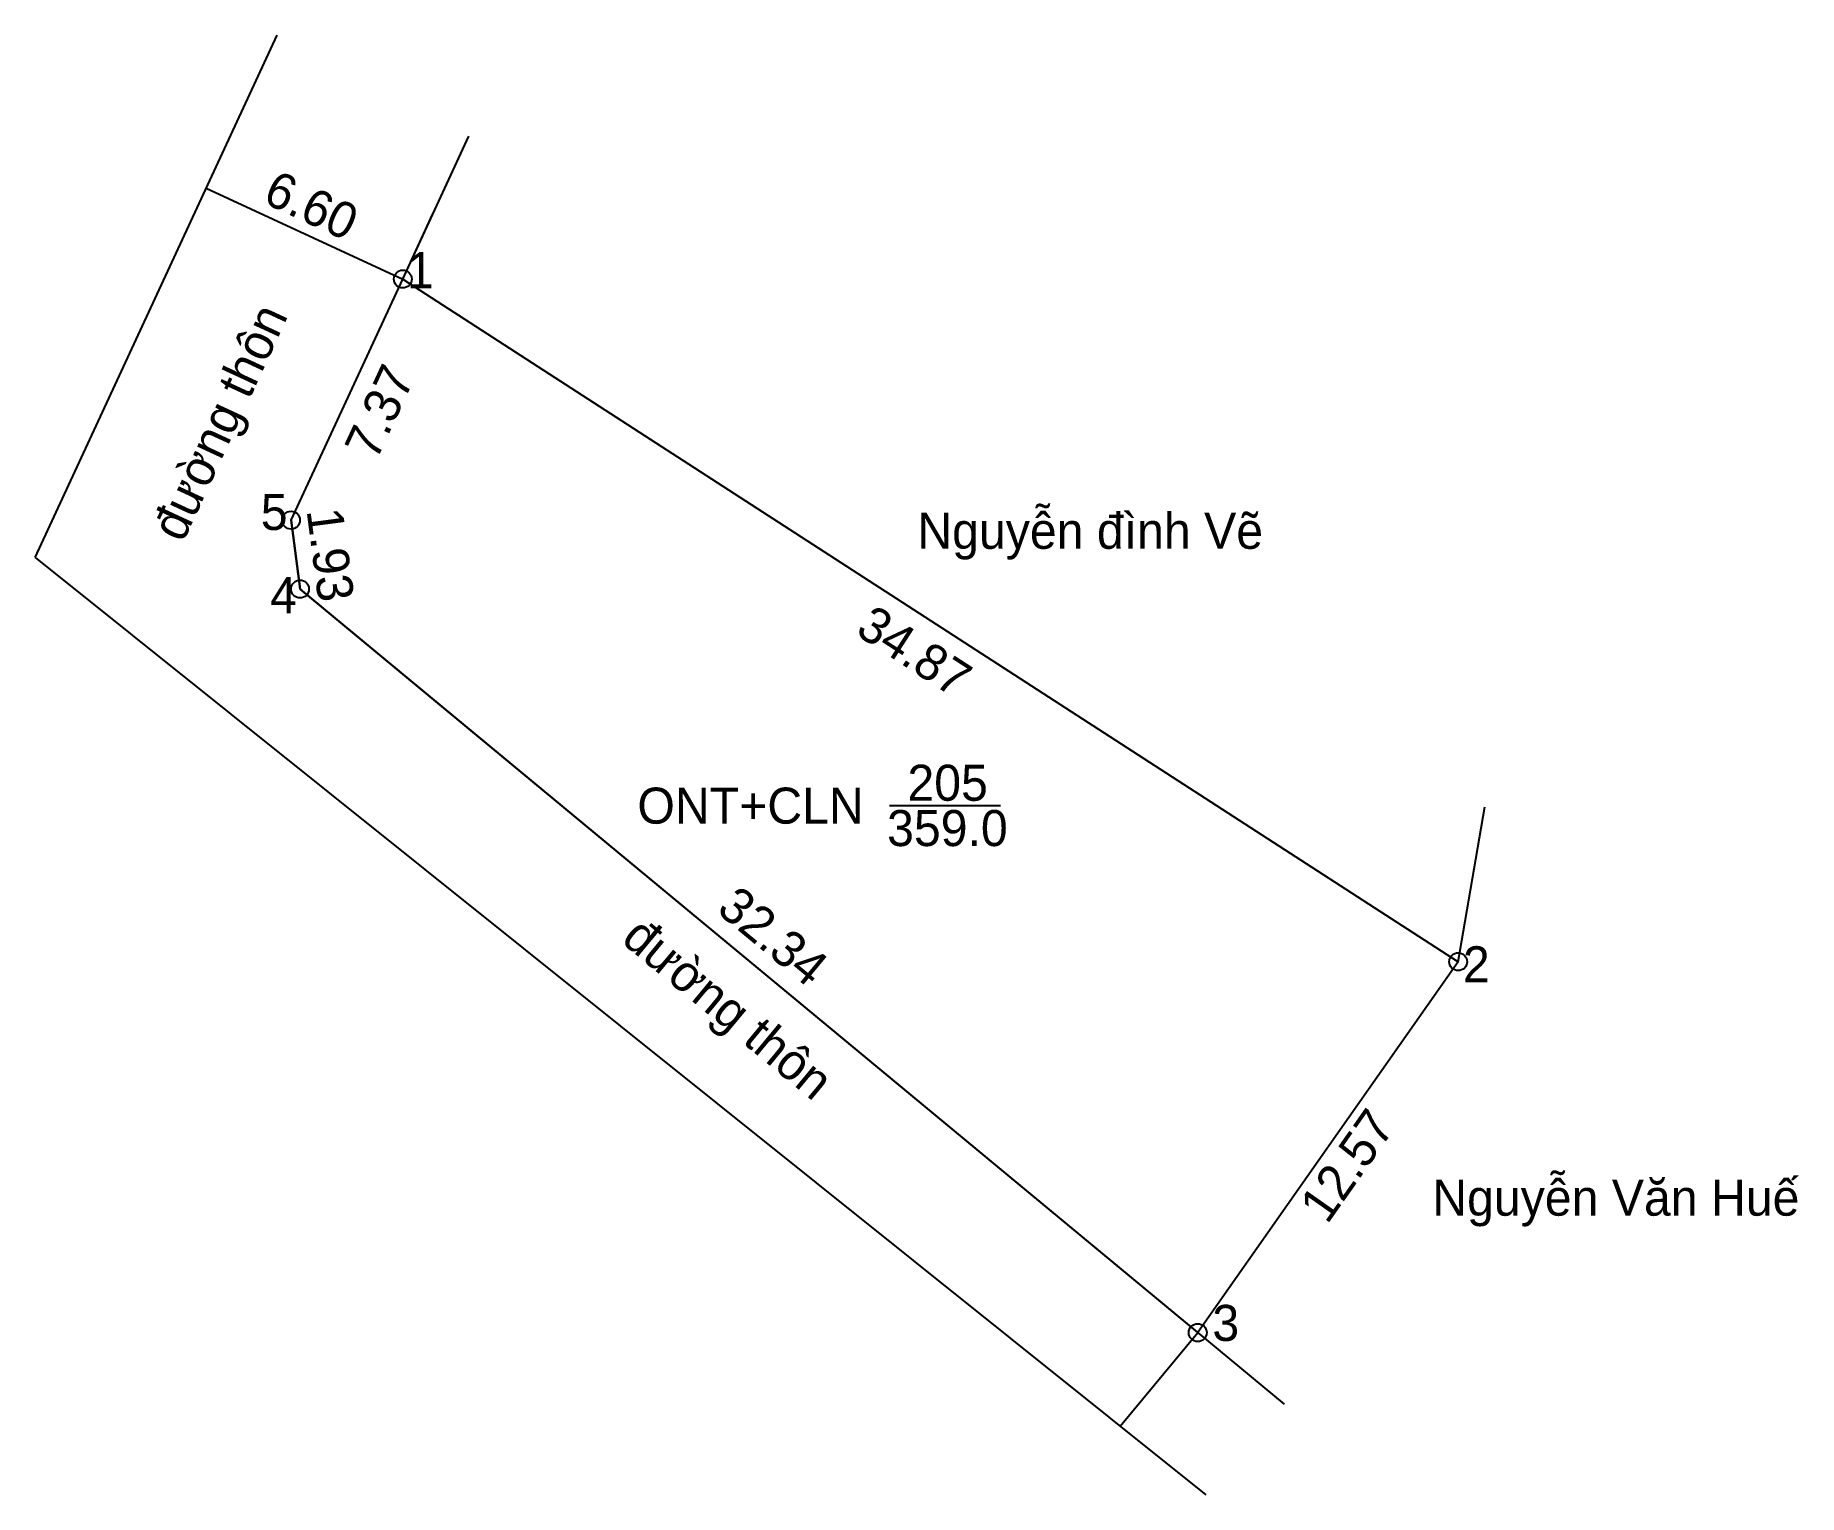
# Model space of a CAD drawing. Extents: x 547578.2 to 547627.1, y 1837449.4 to 1837489.9.
import ezdxf

# ---------------------------------------------------------------- set-up
doc = ezdxf.new("R2010")
doc.units = 0
for name, color, linetype in [('CanhThua', 7, 'Continuous'), ('ChieuDaiCanhThua', 7, 'Continuous'), ('Level 1', 7, 'Continuous'), ('Level 23', 7, 'Continuous'), ('Level 31', 7, 'Continuous'), ('MocDinhThua', 7, 'Continuous'), ('NhanDiaChinhThua', 7, 'Continuous'), ('NhanTuCan', 7, 'Continuous'), ('RauThua', 7, 'Continuous'), ('SoHieuDinhThua', 7, 'Continuous')]:
    doc.layers.add(name, color=color, linetype=linetype)

msp = doc.modelspace()

# ---------------------------------------------------------------- linework, layer by layer
at = {"layer": 'CanhThua'}
for p, q in [((547585.27, 1837476.4), (547588.37, 1837483.09)), ((547588.37, 1837483.09), (547617.644, 1837464.15)), ((547585.52, 1837474.49), (547585.27, 1837476.4)), ((547610.42, 1837453.86), (547585.52, 1837474.49)), ((547617.644, 1837464.15), (547610.42, 1837453.86))]:
    msp.add_line(p, q, dxfattribs=at)
at = {"layer": 'Level 1'}
for p, q in [((547582.92, 1837485.615), (547588.37, 1837483.09)), ((547608.268, 1837451.261), (547610.421, 1837453.859))]:
    msp.add_line(p, q, dxfattribs=at)
at = {"layer": 'Level 23'}
for p, q in [((547588.37, 1837483.09), (547589.205, 1837484.9)), ((547585.27, 1837476.4), (547588.37, 1837483.09)), ((547585.27, 1837476.4), (547585.52, 1837474.49)), ((547585.52, 1837474.49), (547612.82, 1837451.871))]:
    msp.add_line(p, q, dxfattribs=at)
at = {"layer": 'Level 31'}
msp.add_line((547578.175, 1837475.362), (547610.64, 1837449.362), dxfattribs=at)
msp.add_lwpolyline([(547578.175, 1837475.362), (547584.881, 1837489.853)], dxfattribs=at)
at = {"layer": 'MocDinhThua'}
for centre in [(547588.37, 1837483.09), (547585.27, 1837476.4), (547585.52, 1837474.49), (547617.644, 1837464.15), (547610.42, 1837453.86)]:
    msp.add_circle(centre, 0.248, dxfattribs=at)
at = {"layer": 'NhanDiaChinhThua'}
msp.add_line((547601.87, 1837468.48), (547604.945, 1837468.48), dxfattribs=at)
at = {"layer": 'RauThua'}
for p, q in [((547588.37, 1837483.09), (547590.199, 1837487.052)), ((547617.644, 1837464.15), (547618.381, 1837468.451))]:
    msp.add_line(p, q, dxfattribs=at)

# ---------------------------------------------------------------- texts
at = {"layer": 'ChieuDaiCanhThua'}
for s, rotation, p in [('đường thôn', 65.138, (547582.267, 1837475.752)), ('7.37', 65.138, (547587.632, 1837478.024)), ('1.93', 277.4571, (547585.699, 1837476.67)), ('34.87', 327.0975, (547600.889, 1837473.252)), ('32.34', 320.3578, (547597.038, 1837465.545)), ('đường thôn', 320.3578, (547594.393, 1837464.709)), ('12.57', 54.9296, (547614.009, 1837456.841))]:
    msp.add_text(s, height=1, rotation=rotation, dxfattribs=at).set_placement(p)
at = {"layer": 'Level 1'}
msp.add_text('6.60', height=1, rotation=335.138, dxfattribs=at).set_placement((547584.448, 1837485.229))
at = {"layer": 'NhanDiaChinhThua'}
for s, p in [('205', (547602.367, 1837468.615)), ('ONT+CLN', (547594.877, 1837467.98)), ('359.0', (547601.803, 1837467.358))]:
    msp.add_text(s, height=1, dxfattribs=at).set_placement(p)
at = {"layer": 'NhanTuCan'}
for s, p in [('Nguyễn đình Vẽ', (547602.642, 1837475.605)), ('Nguyễn Văn Huế', (547616.925, 1837457.104))]:
    msp.add_text(s, height=1, dxfattribs=at).set_placement(p)
at = {"layer": 'SoHieuDinhThua'}
for s, p in [('1', (547588.485, 1837482.836)), ('5', (547584.431, 1837476.128)), ('4', (547584.689, 1837473.819)), ('2', (547617.776, 1837463.578)), ('3', (547610.826, 1837453.629))]:
    msp.add_text(s, height=1, dxfattribs=at).set_placement(p)

doc.saveas('drawing.dxf')
